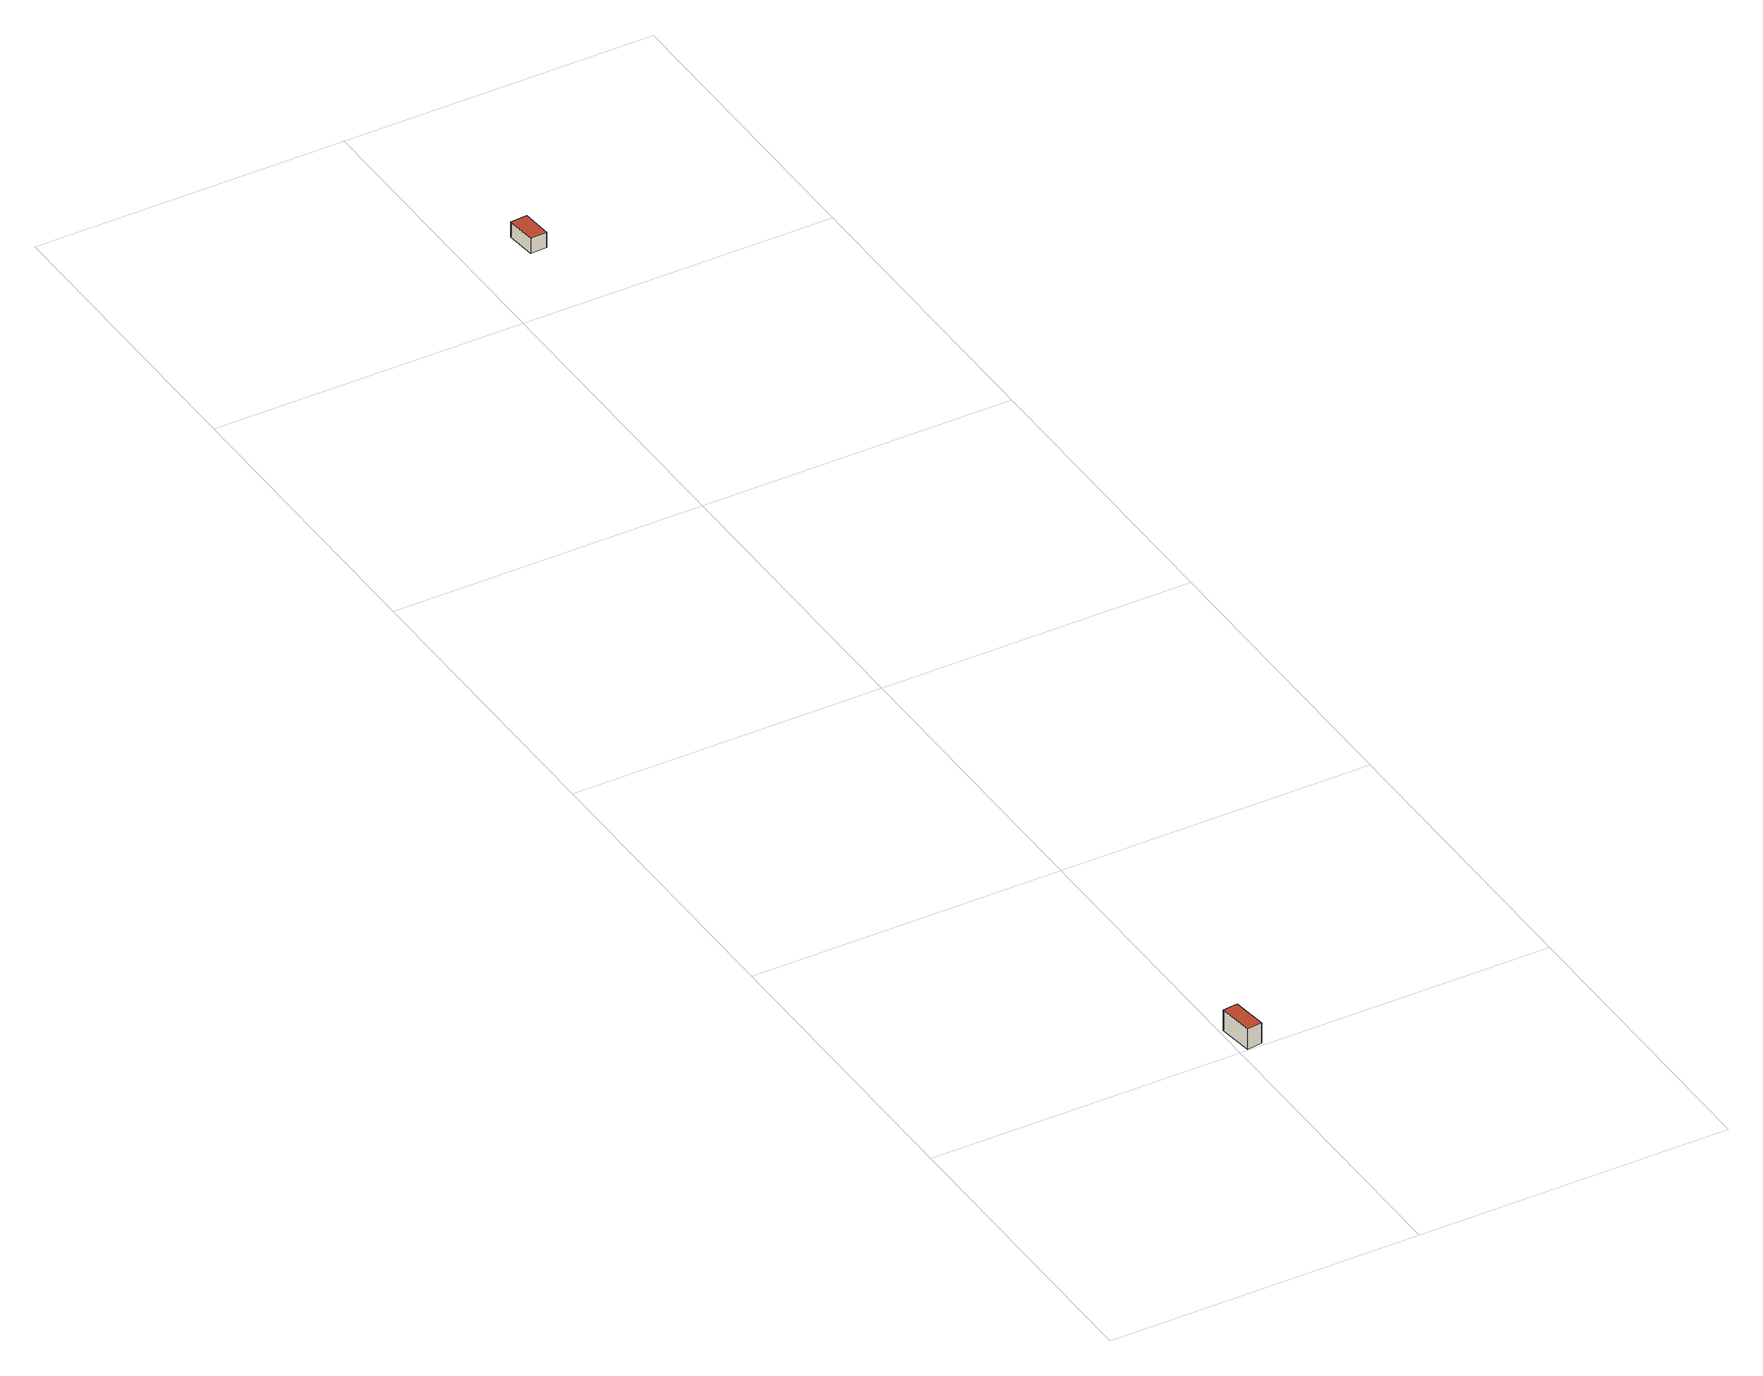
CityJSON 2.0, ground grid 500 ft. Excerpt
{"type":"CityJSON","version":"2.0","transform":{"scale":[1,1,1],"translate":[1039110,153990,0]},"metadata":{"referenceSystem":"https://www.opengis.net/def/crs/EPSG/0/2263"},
"CityObjects":{
"building1":{"type":"Building","attributes":{"name":"Bldg_1210015855","BIN":"4530748"},"geometry":[{"type":"MultiSurface","lod":"2","boundaries":[[[0,1,2,3]],[[4,5,6,7]],[[0,3,7,6]],[[1,0,6,5]],[[2,1,5,4]],[[3,2,4,7]]],"semantics":{"surfaces":[{"type":"RoofSurface","BIN":"4530748"},{"type":"GroundSurface"},{"type":"WallSurface"}],"values":[0,1,2,2,2,2]}}]},
"building2":{"type":"Building","attributes":{"name":"Bldg_1210004419","BIN":"4303215"},"geometry":[{"type":"MultiSurface","lod":"2","boundaries":[[[8,9,10,11]],[[12,13,14,15]],[[8,11,15,14]],[[9,8,14,13]],[[10,9,13,12]],[[11,10,12,15]]],"semantics":{"surfaces":[{"type":"RoofSurface","BIN":"4303215"},{"type":"GroundSurface"},{"type":"WallSurface"}],"values":[0,1,2,2,2,2]}}]}
},
"vertices":[
[31,61,41],[7,58,41],[14,2,41],[38,5,41],[14,2,6],[7,58,6],[31,61,6],[38,5,6],
[115,2188,32],[88,2186,32],[92,2138,32],[119,2140,32],[92,2138,6],[88,2186,6],[115,2188,6],[119,2140,6]
]}
